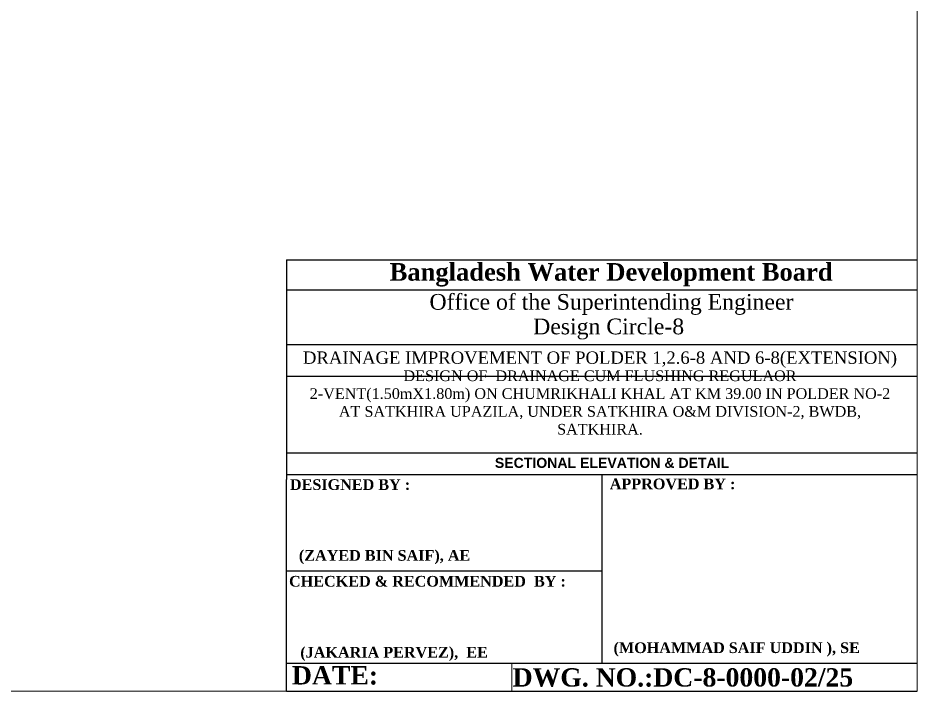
# Model space of a CAD drawing. Extents: x -545075 to 1728153, y -708141 to -305611.
# Drawn here: x 93075 to 118539, y -641549 to -622491 of the extents above; entities that cross this region are included whole.
import ezdxf

# ---------------------------------------------------------------- set-up
doc = ezdxf.new("R2010")
doc.units = 0
doc.header["$MEASUREMENT"] = 0
doc.layers.get('0').update_dxf_attribs({"linetype": 'CONTINUOUS'})
doc.layers.add('Left Bank Profile', color=7, linetype='CONTINUOUS', lineweight=25)
doc.layers.add('LINE', color=7, linetype='CONTINUOUS')
doc.styles.add('Arial-200', font='arial.ttf')
doc.styles.get("Standard").update_dxf_attribs({"font": 'times.ttf', "height": 250})

msp = doc.modelspace()

# ---------------------------------------------------------------- linework, layer by layer
at = {"color": 7, "linetype": 'ByBlock', "lineweight": 20}
msp.add_lwpolyline([(64639.309, -641548.608), (64639.309, -603433.487), (118539.48, -603433.487), (118539.48, -641548.608), (64639.309, -641548.608)], close=True, dxfattribs=at)
at = {"layer": 'Left Bank Profile'}
msp.add_lwpolyline([(100681.572, -641548.608), (118539.48, -641548.608)], dxfattribs=at)
msp.add_lwpolyline([(100681.572, -641548.608), (118539.48, -641548.608)], dxfattribs=at)
at = {"layer": 'LINE'}
for p, q in [((100681.572, -629343.485), (118539.48, -629343.485)), ((100681.572, -629343.485), (100681.572, -635555.676)), ((100681.572, -630190.171), (118539.48, -630190.171)), ((100681.572, -631736.64), (118539.48, -631736.64)), ((100681.572, -632633.419), (118539.48, -632633.419)), ((100681.572, -634800.317), (118539.48, -634800.317)), ((100681.572, -635413.693), (118539.48, -635413.693)), ((100681.572, -641548.608), (100681.572, -635555.676)), ((109610.526, -635413.693), (109610.526, -640756.132)), ((100681.572, -638148.996), (109610.526, -638148.996)), ((100681.572, -640756.132), (118539.48, -640756.132)), ((104032.187, -640756.132), (118539.48, -640756.132)), ((104032.187, -640756.132), (118539.48, -640756.132)), ((104032.187, -640756.132), (118539.48, -640756.132))]:
    msp.add_line(p, q, dxfattribs=at)
at = {"layer": 'LINE', "lineweight": 9}
msp.add_line((118539.48, -629343.485), (118539.48, -641548.608), dxfattribs=at)
at = {"layer": 'LINE', "color": 7, "lineweight": 9}
for p, q in [((107064.107, -640756.132), (107064.107, -641548.608)), ((118539.48, -641548.608), (101275.803, -641548.608)), ((114855.428, -641548.608), (116062.763, -641548.608))]:
    msp.add_line(p, q, dxfattribs=at)

# ---------------------------------------------------------------- texts
at = {"color": 0, "linetype": 'ByBlock', "lineweight": -2, "insert": (106583.027, -635234.338), "char_height": 285.06735, "width": 15369.12024, "attachment_point": 7, "style": 'Arial-200'}
msp.add_mtext('{\\fArial|b1|i0|c0|p34;SECTIONAL ELEVATION & DETAIL}', dxfattribs=at)
at = {"layer": 'LINE', "color": 7, "lineweight": 9}
for s, insert, char_height, width, attachment_point in [('{\\fTimes New Roman|b1|i0|c0|p18;Bangladesh Water Development Board}', (103602.279, -629431.812), 497.51809, 17870.68828, 1), ('{\\fTimes New Roman|b0|i0|c0|p18;Office of the Superintending Engineer}', (104729.922, -630306.655), 445.23095, 15992.55112, 1), ('{\\fTimes New Roman|b0|i0|c0|p18;Design Circle-8}', (107666.848, -631002.874), 445.23095, 15992.55112, 1), ('{\\fTimes New Roman Greek|b0|i0|c0|p18;\\C256;DRAINAGE IMPROVEMENT OF POLDER 1,2.6-8 AND 6-8(EXTENSION)}', (109559.722, -632397.393), 350, 17410.56988, 8), ('{\\fTimes New Roman Greek|b0|i0|c0|p18;\\C256;DESIGN OF  DRAINAGE CUM FLUSHING REGULAOR\\P2-VENT(1.50mX1.80m) ON CHUMRIKHALI KHAL AT KM 39.00 IN POLDER NO-2 AT SATKHIRA UPAZILA, UNDER SATKHIRA O&M DIVISION-2, BWDB, SATKHIRA.}', (109559.722, -634294.208), 302.878199, 16855.77975, 8)]:
    msp.add_mtext(s, dxfattribs=dict(at, insert=insert, char_height=char_height, width=width, attachment_point=attachment_point))
at = {"layer": 'LINE', "color": 7, "lineweight": 9, "attachment_point": 1}
for s, insert, char_height in [('{\\fTimes New Roman|b1|i0|c0|p18;DESIGNED BY :}', (100777.341, -635552.307), 302.8782), ('{\\fTimes New Roman|b1|i0|c0|p18;APPROVED BY :}', (109836.88, -635532.703), 302.8782), ('{\\fTimes New Roman|b1|i0|c0|p18;\\C0;(ZAYED BIN SAIF), AE}', (101031.223, -637556.774), 302.8782), ('{\\fTimes New Roman|b1|i0|c0|p18;CHECKED & RECOMMENDED  BY :}', (100752.445, -638289.514), 302.8782), ('{\\fTimes New Roman|b1|i0|c0|p18;\\C0;(MOHAMMAD SAIF UDDIN ), SE}', (109943.476, -640170.77), 302.8782), ('{\\fTimes New Roman|b1|i0|c0|p18;\\C0;(JAKARIA PERVEZ),  EE  }', (101070.962, -640299.832), 302.8782), ('{\\fTimes New Roman|b1|i0|c0|p18;DATE:}', (100835.003, -640844.524), 518.95951), (' {\\fTimes New Roman|b1|i0|c0|p18;DWG. NO.:DC-8-0000-02/25}', (106890.631, -640903.344), 518.95951)]:
    msp.add_mtext(s, dxfattribs=dict(at, insert=insert, char_height=char_height))

doc.saveas('drawing.dxf')
